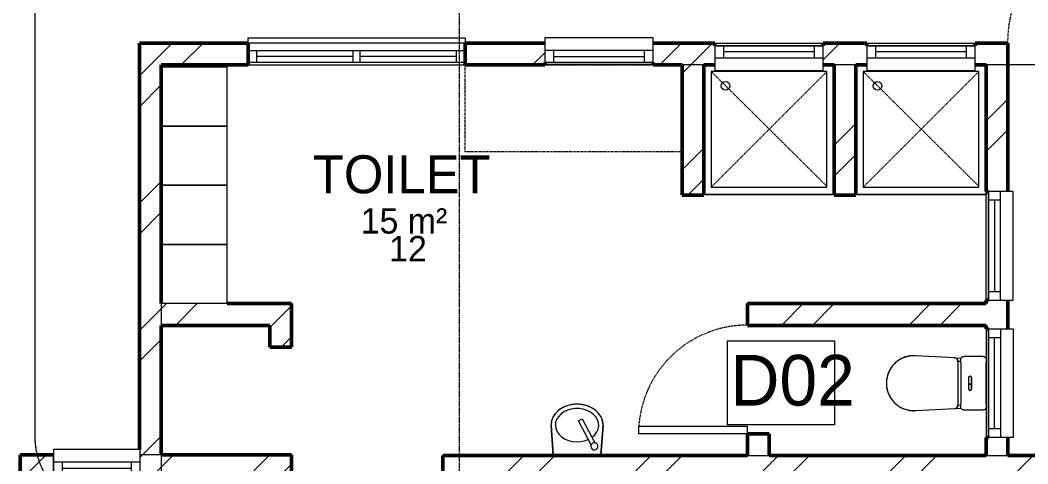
# Model space of a CAD drawing. Header units: inches. Extents: x 22 to 382261, y 22 to 371281.
# Drawn here: x 90385 to 97348, y 65184 to 68251 of the extents above; entities that cross this region are included whole.
import ezdxf

# ---------------------------------------------------------------- set-up
doc = ezdxf.new("R2010")
doc.units = ezdxf.units.IN
doc.header["$MEASUREMENT"] = 0
for name, pattern in [('_Tracejado médio', [4, 3, -1]), ('Dash', [6.35, 3.175, -3.175]), ('Grid Line 1_2_', [22.225, 12.7, -3.175, 3.175, -3.175]), ('Hidden', [7.14375, 4.7625, -2.38125])]:
    doc.linetypes.add(name, pattern=pattern)
for name, color, linetype, lineweight in [('A-ANNO-SYMB', 150, 'Continuous', 9), ('A-AREA-IDEN', 2, 'Continuous', 9), ('A-DOOR', 31, 'Continuous', 9), ('A-DOOR-HDLN', 31, 'Dash', 9), ('A-DOOR-IDEN', 31, 'Continuous', 9), ('A-FLOR', 192, 'Continuous', 9), ('A-GLAZ', 151, 'Continuous', 9), ('A-GLAZ-SILL', 1, 'Continuous', 9), ('A-WALL', 113, 'Continuous', 9), ('A-WALL-PATT', 111, 'Continuous', 9), ('I-FURN', 30, 'Continuous', 9), ('I-WALL', 2, 'Continuous', 9), ('P-SANR-FIXT', 6, 'Continuous', 9), ('Q-CASE', 31, 'Continuous', 9), ('S-GRID', 1, 'Continuous', 9)]:
    doc.layers.add(name, color=color, linetype=linetype, lineweight=lineweight)
doc.styles.add('Century Gothic_1', font='GOTHIC.TTF', dxfattribs={"height": 1})
doc.styles.add('Gill Sans MT', font='GIL_____.TTF', dxfattribs={"height": 262.5})
doc.styles.add('Tw Cen MT Condensed', font='TCCM____.TTF', dxfattribs={"height": 1.35})
pattern_1 = [(45, (101903.7, 56557.85), (-440.033, 440.033), []), (45, (101903.7, 57224.6), (-440.033, 440.033), [])]

# ---------------------------------------------------------------- blocks, each defined once
blk = doc.blocks.new('M_Single-Flush - d02  toilet 750 by 2100-458075-01-GROUND FLOOR FURNITURE PLAN')
at = {"layer": 'A-DOOR'}
for p, q in [((375, -75), (324, -75)), ((324, -75), (324, -825)), ((375, -75), (375, -825)), ((375, -825), (324, -825))]:
    blk.add_line(p, q, dxfattribs=at)
at = {"layer": 'A-DOOR-HDLN'}
blk.add_arc((375, -75), 751.7, 180, 266.10967, dxfattribs=at)
blk = doc.blocks.new('Dbl Plain - 1500 by 900-492825-01-GROUND FLOOR FURNITURE PLAN')
at = {"layer": 'A-GLAZ'}
for p, q in [((-1035, 49.5), (465, 49.5)), ((-1035, -33.5), (-1035, 49.5)), ((-975, 49.5), (-975, -33.5)), ((-975, 8), (-310, 8)), ((-310, 49.5), (-310, -33.5)), ((-260, 49.5), (-260, -33.5)), ((-260, 8), (405, 8)), ((405, 49.5), (405, -33.5)), ((465, 49.5), (465, -33.5)), ((465, -33.5), (-1035, -33.5))]:
    blk.add_line(p, q, dxfattribs=at)
at = {"layer": 'A-GLAZ-SILL'}
for p, q in [((-1035, -121), (-1035, -84.7)), ((465, -121), (-1035, -121)), ((465, -84.7), (465, -121))]:
    blk.add_line(p, q, dxfattribs=at)
blk = doc.blocks.new('Windows_Sgl_Plain - 750 by 600-492824-01-GROUND FLOOR FURNITURE PLAN')
at = {"layer": 'A-GLAZ'}
for p, q in [((-375, 121), (-375, -49.5)), ((375, 121), (-375, 121)), ((375, -49.5), (375, 121)), ((375, 33.5), (-375, 33.5)), ((-375, 33.5), (-375, 25.5)), ((-315, 33.5), (-315, -49.5)), ((315, -49.5), (315, 33.5)), ((375, 25.5), (375, 33.5)), ((-375, -49.5), (375, -49.5)), ((375, -49.5), (-375, -49.5)), ((-315, -8), (315, -8))]:
    blk.add_line(p, q, dxfattribs=at)
at = {"layer": 'A-GLAZ-SILL'}
for p, q in [((-375, 121), (-375, 84.7)), ((375, 121), (-375, 121)), ((375, 84.7), (375, 121))]:
    blk.add_line(p, q, dxfattribs=at)
blk = doc.blocks.new('Windows_Sgl_Plain - 750 by 600-492826-01-GROUND FLOOR FURNITURE PLAN')
at = {"layer": 'A-GLAZ'}
for p, q in [((-375, 49.5), (375, 49.5)), ((-375, -121), (-375, 49.5)), ((375, 49.5), (-375, 49.5)), ((-315, -33.5), (-315, 49.5)), ((-315, 8), (315, 8)), ((315, 49.5), (315, -33.5)), ((375, 49.5), (375, -121)), ((-375, -33.5), (-375, -25.5)), ((375, -33.5), (-375, -33.5)), ((375, -25.5), (375, -33.5)), ((375, -121), (-375, -121))]:
    blk.add_line(p, q, dxfattribs=at)
at = {"layer": 'A-GLAZ-SILL'}
for p, q in [((-375, -121), (-375, -84.7)), ((375, -121), (-375, -121)), ((375, -84.7), (375, -121))]:
    blk.add_line(p, q, dxfattribs=at)
blk = doc.blocks.new('Windows_Sgl_Plain - 600 by 600-438116-01-GROUND FLOOR FURNITURE PLAN')
at = {"layer": 'A-GLAZ'}
for p, q in [((-300, 161), (-300, -9.5)), ((300, 161), (-300, 161)), ((300, -9.5), (300, 161)), ((300, 73.5), (-300, 73.5)), ((-300, 73.5), (-300, 25.5)), ((-240, 73.5), (-240, -9.5)), ((240, -9.5), (240, 73.5)), ((300, 25.5), (300, 73.5)), ((-240, 32), (240, 32)), ((-300, -9.5), (300, -9.5)), ((300, -9.5), (-300, -9.5))]:
    blk.add_line(p, q, dxfattribs=at)
at = {"layer": 'A-GLAZ-SILL'}
for p, q in [((-300, 161), (-300, 124.7)), ((300, 161), (-300, 161)), ((300, 124.7), (300, 161))]:
    blk.add_line(p, q, dxfattribs=at)
blk = doc.blocks.new('Windows_Sgl_Plain - 750 by 900-492823-01-GROUND FLOOR FURNITURE PLAN')
at = {"layer": 'A-GLAZ'}
for p, q in [((-375, 121), (-375, -49.5)), ((375, 121), (-375, 121)), ((375, -49.5), (375, 121)), ((375, 33.5), (-375, 33.5)), ((-375, 33.5), (-375, 25.5)), ((-315, 33.5), (-315, -49.5)), ((315, -49.5), (315, 33.5)), ((375, 25.5), (375, 33.5)), ((-375, -49.5), (375, -49.5)), ((375, -49.5), (-375, -49.5)), ((-315, -8), (315, -8))]:
    blk.add_line(p, q, dxfattribs=at)
at = {"layer": 'A-GLAZ-SILL'}
for p, q in [((-375, 121), (-375, 84.7)), ((375, 121), (-375, 121)), ((375, 84.7), (375, 121))]:
    blk.add_line(p, q, dxfattribs=at)
blk = doc.blocks.new('Sink - Bathroom _5_ - Sink - Bathroom _5_-371350-01-GROUND FLOOR FURNITURE PLAN')
at = {"layer": 'P-SANR-FIXT'}
for p, q in [((9.3, 234.5), (35.8, 248.6)), ((96.9, 69.8), (9.3, 234.5)), ((35.8, 248.6), (123.5, 83.7)), ((-180, 205), (-165, 0)), ((-165, 0), (-180, 205)), ((165, 0), (180, 205)), ((180, 205), (165, 0)), ((-165, 0), (165, 0)), ((165, 0), (-165, 0))]:
    blk.add_line(p, q, dxfattribs=at)
for start, end in [(28, 208), (208, 28)]:
    blk.add_arc((119.5, 59), 25, start, end, dxfattribs=at)
for major_axis, ratio, start_param, end_param in [((-180, 0), 0.805556, 3.141593, 6.283185), ((150, 0), 0.766667, 5.476019, 11.537553)]:
    blk.add_ellipse((0, 205), major_axis=major_axis, ratio=ratio, start_param=start_param, end_param=end_param, dxfattribs=at)
blk.add_open_spline([(180, 205), (180, 210.5), (179.2, 221.4), (175.9, 237.3), (171.2, 250.4), (166.4, 260.6), (162.3, 267.9), (157.6, 275.1), (152.5, 282.2), (146.8, 289), (140.8, 295.5), (134.3, 301.6), (127.3, 307.6), (120, 313.2), (112.3, 318.4), (104.3, 323.3), (95.8, 327.8), (87.1, 332), (78.1, 335.7), (69, 339), (59.5, 341.9), (49.8, 344.4), (40.1, 346.4), (30.2, 348), (20.2, 349.2), (10.1, 349.8), (0, 350.1), (-10.1, 349.8), (-20.2, 349.2), (-30.2, 348), (-41.7, 346.2), (-54.7, 343.3), (-69, 339.1), (-82.7, 334), (-95.9, 327.9), (-108.4, 321), (-120, 313.3), (-131, 304.7), (-140.9, 295.5), (-149.8, 285.7), (-157.8, 275.2), (-164.5, 264.3), (-170.1, 252.9), (-174.5, 241.2), (-178.7, 225.5), (-180, 213.3), (-180, 205)], degree=3, knots=[0, 0, 0, 0, 0.035714, 0.071429, 0.107143, 0.125, 0.142857, 0.160714, 0.178571, 0.196429, 0.214286, 0.232143, 0.25, 0.267857, 0.285714, 0.303571, 0.321429, 0.339286, 0.357143, 0.375, 0.392857, 0.410714, 0.428571, 0.446429, 0.464286, 0.482143, 0.5, 0.517857, 0.535714, 0.553571, 0.571429, 0.598214, 0.625, 0.651786, 0.678571, 0.705357, 0.732143, 0.758929, 0.785714, 0.8125, 0.839286, 0.866071, 0.892857, 0.919643, 0.946429, 1, 1, 1, 1], dxfattribs=at)
blk = doc.blocks.new('Shower Tray _1_ - 900 x 1200mm Wide 2-375281-01-GROUND FLOOR FURNITURE PLAN')
at = {"layer": 'P-SANR-FIXT'}
for p, q in [((-450, 450), (450, 450)), ((-450, 375), (-450, 450)), ((450, 450), (-450, 450)), ((-450, 450), (-450, 375)), ((450, 450), (450, -450)), ((450, -450), (450, 450)), ((-400, 400), (-400, -400)), ((400, 400), (-400, 400)), ((400, -400), (400, 400)), ((-450, -450), (-450, -375)), ((-450, -375), (-450, -450)), ((-400, -400), (400, -400)), ((450, -450), (-450, -450)), ((-450, -450), (450, -450))]:
    blk.add_line(p, q, dxfattribs=at)
at = {"layer": 'P-SANR-FIXT', "linetype": 'Hidden'}
for p, q in [((-400, 400), (400, -400)), ((-400, -400), (389.3, 394.7))]:
    blk.add_line(p, q, dxfattribs=at)
at = {"layer": 'P-SANR-FIXT'}
blk.add_circle((-300, -300), 30, dxfattribs=at)
blk = doc.blocks.new('Shower Tray _1_ - 900 x 1200mm Wide 2-V1-01-GROUND FLOOR FURNITURE PLAN')
at = {"layer": 'P-SANR-FIXT'}
for p, q in [((-450, 450), (430, 450)), ((-450, 375), (-450, 450)), ((430, 450), (-450, 450)), ((-450, 450), (-450, 375)), ((430, 450), (450, 450)), ((450, 450), (430, 450)), ((450, 450), (450, -450)), ((450, -450), (450, 450)), ((-400, 400), (-400, -400)), ((400, 400), (-400, 400)), ((400, -400), (400, 400)), ((-450, -450), (-450, -375)), ((-450, -375), (-450, -450)), ((-400, -400), (400, -400)), ((450, -450), (-450, -450)), ((-450, -450), (450, -450))]:
    blk.add_line(p, q, dxfattribs=at)
at = {"layer": 'P-SANR-FIXT', "linetype": 'Hidden'}
for p, q in [((-400, 400), (400, -400)), ((-400, -400), (389.3, 394.7))]:
    blk.add_line(p, q, dxfattribs=at)
at = {"layer": 'P-SANR-FIXT'}
blk.add_circle((-300, -300), 30, dxfattribs=at)
blk = doc.blocks.new('Water_Closet_Toilet_19179_0001 - 540 x 360mm-V2-01-GROUND FLOOR FURNITURE PLAN')
at = {"layer": 'P-SANR-FIXT'}
for p, q in [((0, 154.9), (-145, 154.9)), ((145, 154.9), (0, 154.9)), ((-185, 134.9), (-185, 0.1)), ((185, 0.1), (185, 134.9)), ((-39.7, 53.6), (39.7, 53.6)), ((6.9, 53.6), (-39.7, 53.6)), ((-39.7, 33.6), (39.7, 33.6)), ((-39.7, 33.6), (6.9, 33.6)), ((6.9, 33.6), (6.9, 53.6)), ((39.7, 53.6), (6.9, 53.6)), ((6.9, 53.6), (6.9, 33.6)), ((6.9, 33.6), (6.9, 53.6)), ((6.9, 33.6), (39.7, 33.6)), ((-174.3, -62), (-189.7, -333.9)), ((-171.5, -18.7), (-173.9, -62)), ((-153.2, -44.6), (-151.8, -19.9)), ((149.3, -38.4), (-149.3, -38.4)), ((-145, -19.9), (145, -19.9)), ((151.8, -19.9), (153.2, -44.6)), ((173.9, -62), (171.5, -18.7)), ((189.7, -333.9), (174.3, -62))]:
    blk.add_line(p, q, dxfattribs=at)
at = {"layer": 'P-SANR-FIXT', "flags": 128}
for points in [[(-165, 154.9), (-158.7, 154.9), (-151.9, 154.9), (-145, 154.9)], [(145, 154.9), (151.9, 154.9), (158.7, 154.9), (165, 154.9)], [(-149.3, -38.4), (-150.3, -38.4), (-151.3, -38.5), (-152.3, -38.6), (-153.3, -38.7), (-154.3, -38.9), (-155.2, -39.1), (-156.2, -39.4), (-157.2, -39.7), (-158.1, -40), (-159, -40.4), (-159.9, -40.8), (-160.8, -41.2), (-161.7, -41.7), (-162.6, -42.2), (-163.4, -42.8), (-164.2, -43.4), (-165, -44), (-165.8, -44.6), (-166.5, -45.3), (-167.2, -46), (-167.9, -46.7), (-168.6, -47.5), (-169.2, -48.3), (-169.8, -49.1), (-170.3, -49.9), (-170.9, -50.8), (-171.3, -51.6), (-171.8, -52.5), (-172.2, -53.4), (-172.6, -54.4), (-172.9, -55.3), (-173.2, -56.3), (-173.5, -57.2), (-173.7, -58.2), (-173.9, -59.2), (-174.1, -60.2), (-174.2, -61.2), (-174.3, -62)], [(-149.3, -38.4), (-150.3, -38.4), (-151.3, -38.5), (-152.3, -38.6), (-153.3, -38.7), (-154.3, -38.9), (-155.2, -39.1), (-156.2, -39.4), (-157.2, -39.7), (-158.1, -40), (-159, -40.4), (-159.9, -40.8), (-160.8, -41.2), (-161.7, -41.7), (-162.6, -42.2), (-163.4, -42.8), (-164.2, -43.4), (-165, -44), (-165.8, -44.6), (-166.5, -45.3), (-167.2, -46), (-167.9, -46.7), (-168.6, -47.5), (-169.2, -48.3), (-169.8, -49.1), (-170.3, -49.9), (-170.9, -50.8), (-171.3, -51.6), (-171.8, -52.5), (-172.2, -53.4), (-172.6, -54.4), (-172.9, -55.3), (-173.2, -56.3), (-173.5, -57.2), (-173.7, -58.2), (-173.9, -59.2), (-174.1, -60.2), (-174.2, -61.2), (-174.3, -62)], [(-145, -19.9), (-151.9, -19.9), (-158.7, -19.9), (-165, -19.9)], [(165, -19.9), (158.7, -19.9), (151.9, -19.9), (145, -19.9)], [(174.3, -62), (174.2, -61), (174.1, -60), (173.9, -59), (173.7, -58), (173.5, -57.1), (173.2, -56.1), (172.9, -55.2), (172.5, -54.2), (172.2, -53.3), (171.7, -52.4), (171.3, -51.5), (170.8, -50.6), (170.3, -49.8), (169.7, -49), (169.1, -48.2), (168.5, -47.4), (167.8, -46.6), (167.1, -45.9), (166.4, -45.2), (165.7, -44.5), (164.9, -43.9), (164.1, -43.3), (163.3, -42.7), (162.4, -42.2), (161.6, -41.7), (160.7, -41.2), (159.8, -40.7), (158.9, -40.3), (158, -40), (157, -39.6), (156.1, -39.4), (155.1, -39.1), (154.1, -38.9), (153.1, -38.7), (152.1, -38.6), (151.1, -38.5), (150.1, -38.4), (149.3, -38.4)], [(174.3, -62), (174.2, -61), (174.1, -60), (173.9, -59), (173.7, -58), (173.5, -57.1), (173.2, -56.1), (172.9, -55.2), (172.5, -54.2), (172.2, -53.3), (171.7, -52.4), (171.3, -51.5), (170.8, -50.6), (170.3, -49.8), (169.7, -49), (169.1, -48.2), (168.5, -47.4), (167.8, -46.6), (167.1, -45.9), (166.4, -45.2), (165.7, -44.5), (164.9, -43.9), (164.1, -43.3), (163.3, -42.7), (162.4, -42.2), (161.6, -41.7), (160.7, -41.2), (159.8, -40.7), (158.9, -40.3), (158, -40), (157, -39.6), (156.1, -39.4), (155.1, -39.1), (154.1, -38.9), (153.1, -38.7), (152.1, -38.6), (151.1, -38.5), (150.1, -38.4), (149.3, -38.4)], [(-189.7, -333.9), (-190, -341.5), (-189.9, -349.1), (-189.6, -356.7), (-189, -364.3), (-188.1, -371.8), (-186.8, -379.3), (-185.3, -386.7), (-183.5, -394.1), (-181.3, -401.4), (-178.9, -408.6), (-176.2, -415.7), (-173.2, -422.7), (-170, -429.6), (-166.4, -436.3), (-162.6, -442.9), (-158.6, -449.3), (-154.3, -455.6), (-149.7, -461.7), (-144.9, -467.5), (-139.9, -473.2), (-134.6, -478.7), (-129.2, -484), (-123.5, -489.1), (-117.6, -493.9), (-111.6, -498.5), (-105.3, -502.8), (-98.9, -506.9), (-92.3, -510.7), (-85.6, -514.3), (-78.8, -517.6), (-71.8, -520.6), (-64.7, -523.3), (-57.5, -525.8), (-50.2, -527.9), (-42.9, -529.8), (-35.4, -531.3), (-27.9, -532.6), (-20.4, -533.6), (-12.8, -534.2), (-5.2, -534.6), (2.4, -534.7), (10, -534.4), (17.5, -533.9), (25.1, -533), (32.6, -531.9), (40.1, -530.4), (47.5, -528.6), (54.8, -526.6), (62, -524.3), (69.1, -521.6), (76.2, -518.7), (83.1, -515.5), (89.8, -512.1), (96.5, -508.4), (102.9, -504.4), (109.2, -500.1), (115.4, -495.6), (121.3, -490.9), (127.1, -485.9), (132.6, -480.7), (137.9, -475.3), (143.1, -469.7), (147.9, -463.9), (152.6, -457.9), (157, -451.7), (161.1, -445.3), (165, -438.8), (168.7, -432.1), (172, -425.3), (175.1, -418.4), (177.9, -411.3), (180.5, -404.1), (182.7, -396.9), (184.6, -389.5), (186.3, -382.1), (187.6, -374.6), (188.7, -367.1), (189.4, -359.5), (189.9, -351.9), (190, -344.3), (189.8, -336.8), (189.7, -333.9)], [(-189.7, -333.9), (-190, -341.5), (-189.9, -349.1), (-189.6, -356.7), (-189, -364.3), (-188.1, -371.8), (-186.8, -379.3), (-185.3, -386.7), (-183.5, -394.1), (-181.3, -401.4), (-178.9, -408.6), (-176.2, -415.7), (-173.2, -422.7), (-170, -429.6), (-166.4, -436.3), (-162.6, -442.9), (-158.6, -449.3), (-154.3, -455.6), (-149.7, -461.7), (-144.9, -467.5), (-139.9, -473.2), (-134.6, -478.7), (-129.2, -484), (-123.5, -489.1), (-117.6, -493.9), (-111.6, -498.5), (-105.3, -502.8), (-98.9, -506.9), (-92.3, -510.7), (-85.6, -514.3), (-78.8, -517.6), (-71.8, -520.6), (-64.7, -523.3), (-57.5, -525.8), (-50.2, -527.9), (-42.9, -529.8), (-35.4, -531.3), (-27.9, -532.6), (-20.4, -533.6), (-12.8, -534.2), (-5.2, -534.6), (2.4, -534.7), (10, -534.4), (17.5, -533.9), (25.1, -533), (32.6, -531.9), (40.1, -530.4), (47.5, -528.6), (54.8, -526.6), (62, -524.3), (69.1, -521.6), (76.2, -518.7), (83.1, -515.5), (89.8, -512.1), (96.5, -508.4), (102.9, -504.4), (109.2, -500.1), (115.4, -495.6), (121.3, -490.9), (127.1, -485.9), (132.6, -480.7), (137.9, -475.3), (143.1, -469.7), (147.9, -463.9), (152.6, -457.9), (157, -451.7), (161.1, -445.3), (165, -438.8), (168.7, -432.1), (172, -425.3), (175.1, -418.4), (177.9, -411.3), (180.5, -404.1), (182.7, -396.9), (184.6, -389.5), (186.3, -382.1), (187.6, -374.6), (188.7, -367.1), (189.4, -359.5), (189.9, -351.9), (190, -344.3), (189.8, -336.8), (189.7, -333.9)], [(-189.4, -333.9), (-189.7, -341.5), (-189.6, -349.1), (-189.3, -356.7), (-188.7, -364.2), (-187.7, -371.8), (-186.5, -379.2)], [(186.5, -378.9), (187.3, -374.6), (188.4, -367.1), (189.1, -359.5), (189.6, -351.9), (189.7, -344.3), (189.5, -336.8), (189.4, -333.9)], [(-185.4, -384.5), (-185, -386.7), (-183.2, -394), (-181, -401.3), (-178.6, -408.5), (-175.9, -415.6), (-173, -422.6)], [(172, -424.6), (174.8, -418.2), (177.6, -411.2), (180.2, -404), (182.4, -396.8), (184.3, -389.4), (185.4, -384.5)], [(-169.5, -429.8), (-166.2, -436.2), (-162.4, -442.7), (-158.3, -449.1), (-154, -455.4), (-149.5, -461.5)], [(-147.6, -463.8), (-144.7, -467.3), (-139.7, -473), (-134.4, -478.5), (-129, -483.8), (-123.3, -488.8), (-117.4, -493.6), (-115.2, -495.3)], [(115.2, -495.4), (121.1, -490.7), (126.9, -485.7), (132.4, -480.5), (137.7, -475.1)], [(148.4, -462.8), (152.3, -457.7), (156.7, -451.5), (160.9, -445.2), (164.8, -438.6), (168.4, -432)], [(-107.7, -500.8), (-105.1, -502.6), (-98.7, -506.6), (-92.2, -510.5), (-85.5, -514), (-78.6, -517.3), (-74.6, -519)], [(-67.6, -521.9), (-64.6, -523), (-57.4, -525.5), (-50.1, -527.6), (-42.8, -529.5), (-35.4, -531), (-28.4, -532.2)], [(-19.9, -533.3), (-12.8, -533.9), (-5.2, -534.3), (2.4, -534.3), (10, -534.1), (17.5, -533.6), (22.7, -533)], [(28.7, -532.1), (32.6, -531.5), (40, -530.1), (47.4, -528.3), (54.7, -526.3), (61.9, -524), (65.9, -522.5)], [(76, -518.5), (82.9, -515.3), (89.7, -511.8), (96.3, -508.1), (102.8, -504.1), (107.9, -500.7)]]:
    blk.add_lwpolyline(points, dxfattribs=at)
at = {"layer": 'P-SANR-FIXT'}
for centre, radius, start, end in [((-39.4, 43.6), 10, 91.77042, 268.22958), ((-39.4, 43.6), 10, 106.47535, 253.52465), ((39.4, 43.6), 10, 271.77042, 88.22958), ((39.4, 43.6), 10, 58.81972, 88.22958), ((39.4, 43.6), 10, 286.47535, 44.11479), ((-149.3, -63.4), 25, 90, 176.75011), ((149.3, -63.4), 25, 3.24989, 90), ((0, -344.7), 190, 176.75011, 181.08684), ((0, -344.7), 190, 358.91316, 3.24989), ((0, -344.7), 190, 184.4654, 191.09624), ((0, -344.7), 190, 201.31778, 205.44238), ((0, -344.7), 190, 334.55762, 338.68222), ((0, -344.7), 190, 348.90376, 355.5346), ((0, -344.7), 190, 209.20236, 210.34489), ((0, -344.7), 190, 216.57932, 221.61676), ((0, -344.7), 190, 313.64302, 323.42068), ((0, -344.7), 190, 329.65511, 330.79764), ((0, -344.7), 190, 248.48079, 255.50106), ((0, -344.7), 190, 268.36081, 277.17307)]:
    blk.add_arc(centre, radius, start, end, dxfattribs=at)
for points, knots in [([(-185, 134.9), (-185, 136.3), (-184.7, 139.1), (-183.4, 143.1), (-181.2, 146.9), (-178.2, 150.2), (-174.4, 152.8), (-170.2, 154.4), (-167.3, 154.8), (-166, 154.9)], [0, 0, 0, 0, 0.1428571, 0.2857143, 0.4285714, 0.5714286, 0.7142857, 0.8571429, 0.9719276, 0.9719276, 0.9719276, 0.9719276]), ([(166.1, 154.9), (168.6, 154.7), (172.4, 153.8), (176.8, 151.2), (179.7, 148.6), (182.1, 145.5), (184.3, 141), (185, 137.3), (185, 134.9)], [0.031614, 0.031614, 0.031614, 0.031614, 0.25, 0.375, 0.5, 0.625, 0.75, 1, 1, 1, 1]), ([(-165, -19.9), (-167.9, -19.9), (-172.1, -18.9), (-176.8, -16.2), (-179.7, -13.6), (-182.1, -10.5), (-184.3, -6), (-185, -2.3), (-185, 0.1)], [0, 0, 0, 0, 0.25, 0.375, 0.5, 0.625, 0.75, 1, 1, 1, 1])]:
    blk.add_open_spline(points, degree=3, knots=knots, dxfattribs=at)
blk.add_open_spline([(185, 0.1), (185, -1.3), (184.7, -4.1), (183.4, -8.1), (181.2, -11.9), (178.2, -15.2), (174.4, -17.8), (169.9, -19.5), (166.7, -19.9), (165, -19.9)], degree=3, dxfattribs=at)
blk = doc.blocks.new('Vanity Cabinet-Double Door _ 4 Drawer _M_ - 1200mm-415482-01-GROUND FLOOR FURNITURE PLAN')
at = {"layer": 'Q-CASE', "linetype": 'Dash'}
for p, q in [((-659.2, 0), (-109.2, 0)), ((-659.2, -600), (-659.2, 0)), ((-109.2, 0), (640.8, 0)), ((640.8, 0), (840.8, 0)), ((840.8, 0), (840.8, -600)), ((840.8, -600), (-659.2, -600))]:
    blk.add_line(p, q, dxfattribs=at)
blk = doc.blocks.new('Locker x2 Row - Locker x2 Row-418023-01-GROUND FLOOR FURNITURE PLAN')
at = {"layer": 'I-FURN'}
for p, q in [((95.5, -450), (95.5, 0)), ((95.5, 0), (504.5, 0)), ((504.5, 0), (504.5, -450)), ((-313.5, -450), (-313.5, 0)), ((-313.5, 0), (95.5, 0)), ((95.5, 0), (95.5, -450)), ((504.5, -450), (504.5, 0)), ((504.5, 0), (913.5, 0)), ((913.5, -450), (913.5, 0)), ((913.5, 0), (1322.5, 0)), ((913.5, 0), (913.5, -450)), ((1322.5, 0), (1322.5, -450)), ((-313.5, -450), (95.5, -450)), ((95.5, -450), (504.5, -450)), ((504.5, -450), (913.5, -450)), ((913.5, -450), (1322.5, -450))]:
    blk.add_line(p, q, dxfattribs=at)
blk = doc.blocks.new('M_Single-Flush - 900 by 2100-683578-01-GROUND FLOOR FURNITURE PLAN')
at = {"layer": 'A-DOOR'}
for p, q in [((450, 975.2), (399, 975.2)), ((399, 75), (399, 975.2)), ((450, 75), (450, 975.2)), ((450, 75), (399, 75))]:
    blk.add_line(p, q, dxfattribs=at)
at = {"layer": 'A-DOOR-HDLN'}
blk.add_arc((450, 75), 901.7, 93.2424, 180, dxfattribs=at)
blk = doc.blocks.new('M_Door Tag1 - M_Door Tag 2-910938-01-GROUND FLOOR FURNITURE PLAN')
at = {"layer": 'A-DOOR-IDEN'}
for p, q in [((-1.206, 1.536), (3.019, 1.536)), ((-1.206, -1.791), (-1.206, 1.536)), ((3.019, 1.536), (3.019, -1.791)), ((3.019, -1.791), (-1.206, -1.791))]:
    blk.add_line(p, q, dxfattribs=at)

msp = doc.modelspace()

# ---------------------------------------------------------------- hatches: boundary and pattern name
at = {"layer": 'A-WALL-PATT'}
h = msp.add_hatch(dxfattribs=at)
h.set_pattern_fill('FP_1', color=256, style=0, pattern_type=2)
h.set_pattern_definition(pattern_1)
h.paths.add_polyline_path([(91214.9, 65246), (91359.9, 65246), (91359.9, 68091), (91209.9, 68091), (91209.9, 65283.5), (91214.9, 65283.5), (91214.9, 65275.9)])
h = msp.add_hatch(dxfattribs=at)
h.set_pattern_fill('FP_1', color=256, style=0, pattern_type=2)
h.set_pattern_definition(pattern_1)
h.paths.add_polyline_path([(96009.9, 67941), (96234.9, 67941), (96234.9, 68091), (95934.9, 68091), (95934.9, 67941)])
h.paths.add_polyline_path([(97059.9, 67941), (97209.9, 67941), (97209.9, 68091), (96984.9, 68091), (96984.9, 67941)])
h.paths.add_polyline_path([(91959.9, 67941), (91959.9, 68091), (91359.9, 68091), (91359.9, 67941)])
h.paths.add_polyline_path([(93459.9, 67941), (94009.9, 67941), (94009.9, 68091), (93459.9, 68091), (93459.9, 67958)])
h.paths.add_polyline_path([(94959.9, 67941), (95184.9, 67941), (95184.9, 68091), (94759.9, 68091), (94759.9, 67941)])
h = msp.add_hatch(dxfattribs=at)
h.set_pattern_fill('FP_1', color=256, style=0, pattern_type=2)
h.set_pattern_definition(pattern_1)
h.paths.add_polyline_path([(95109.9, 67041), (95109.9, 67941), (94959.9, 67941), (94959.9, 67041)])
h = msp.add_hatch(dxfattribs=at)
h.set_pattern_fill('FP_1', color=256, style=0, pattern_type=2)
h.set_pattern_definition(pattern_1)
h.paths.add_polyline_path([(96159.9, 67041), (96159.9, 67941), (96009.9, 67941), (96009.9, 67041)])
h = msp.add_hatch(dxfattribs=at)
h.set_pattern_fill('FP_1', color=256, style=0, pattern_type=2)
h.set_pattern_definition(pattern_1)
h.paths.add_polyline_path([(97059.9, 65241), (97209.9, 65241), (97209.9, 65366), (97059.9, 65366), (97059.9, 65309)])
h.paths.add_polyline_path([(97204.1, 66116), (97209.9, 66116), (97209.9, 66316), (97059.9, 66316), (97059.9, 66116), (97076.9, 66116)])
h.paths.add_polyline_path([(97209.9, 67066), (97209.9, 67941), (97059.9, 67941), (97059.9, 67066), (97076.9, 67066)])
h = msp.add_hatch(dxfattribs=at)
h.set_pattern_fill('FP_1', color=256, style=0, pattern_type=2)
h.set_pattern_definition(pattern_1)
h.paths.add_polyline_path([(91364.9, 66141), (92109.9, 66141), (92109.9, 66291), (91359.9, 66291), (91359.9, 66141)])
h = msp.add_hatch(dxfattribs=at)
h.set_pattern_fill('FP_1', color=256, style=0, pattern_type=2)
h.set_pattern_definition(pattern_1)
h.paths.add_polyline_path([(92259.9, 65991), (92259.9, 66291), (92109.9, 66291), (92109.9, 65991)])
h = msp.add_hatch(dxfattribs=at)
h.set_pattern_fill('FP_1', color=256, style=0, pattern_type=2)
h.set_pattern_definition(pattern_1)
h.paths.add_polyline_path([(95409.9, 66141), (97059.9, 66141), (97059.9, 66291), (95409.9, 66291)])
h = msp.add_hatch(dxfattribs=at)
h.set_pattern_fill('FP_1', color=256, style=0, pattern_type=2)
h.set_pattern_definition(pattern_1)
h.paths.add_polyline_path([(90384.9, 65016), (90614.9, 65016), (90614.9, 65246), (90384.9, 65246), (90384.9, 65113)])
h.paths.add_polyline_path([(92259.9, 65016), (92259.9, 65246), (91214.9, 65246), (91214.9, 65016), (92123.6, 65016)])
h = msp.add_hatch(dxfattribs=at)
h.set_pattern_fill('FP_1', color=256, style=0, pattern_type=2)
h.set_pattern_definition(pattern_1)
h.paths.add_polyline_path([(103244.9, 65011), (103244.9, 65241), (101083.1, 65241), (101083.1, 65226), (99254.3, 65226), (99254.3, 65241), (93304.9, 65241), (93304.9, 65011), (103208.3, 65011)])

# ---------------------------------------------------------------- linework, layer by layer
at = {"layer": 'A-ANNO-SYMB', "linetype": '_Tracejado médio'}
msp.add_line((90486.4, 69687.5), (90486.4, 65374.1), dxfattribs=at)
msp.add_arc((91011.4, 65374.1), 525, 180, 270, dxfattribs=at)
at = {"layer": 'A-FLOR'}
for p, q in [((95109.9, 67941), (94009.9, 67941)), ((96159.9, 67941), (96009.9, 67941)), ((98339.9, 67941), (97059.9, 67941)), ((91359.9, 66291), (91359.9, 65016.2))]:
    msp.add_line(p, q, dxfattribs=at)
at = {"layer": 'A-WALL', "lineweight": 50}
for p, q in [((91209.9, 68091), (91209.9, 65283.5)), ((91959.9, 68091), (91209.9, 68091)), ((91959.9, 67941), (91959.9, 68091)), ((94009.9, 68091), (93459.9, 68091)), ((93459.9, 68091), (93459.9, 67941)), ((95184.9, 68091), (94759.9, 68091)), ((95184.9, 68074), (95184.9, 68091)), ((96234.9, 68091), (95934.9, 68091)), ((95934.9, 68091), (95934.9, 68074)), ((96234.9, 68074), (96234.9, 68091)), ((97209.9, 68091), (96984.9, 68091)), ((96984.9, 68091), (96984.9, 68074)), ((97209.9, 67066), (97209.9, 68091)), ((91359.9, 66291), (91359.9, 67941)), ((91359.9, 67941), (91959.9, 67941)), ((93459.9, 67941), (94009.9, 67941)), ((94009.9, 67941), (94009.9, 67958)), ((94759.9, 67958), (94759.9, 67941)), ((94759.9, 67941), (94959.9, 67941)), ((94959.9, 67941), (94959.9, 67041)), ((95109.9, 67941), (95184.9, 67941)), ((95109.9, 67041), (95109.9, 67941)), ((95934.9, 67941), (96009.9, 67941)), ((96009.9, 67941), (96009.9, 67041)), ((96159.9, 67941), (96234.9, 67941)), ((96159.9, 67041), (96159.9, 67941)), ((96984.9, 67941), (97059.9, 67941)), ((97059.9, 67941), (97059.9, 67066)), ((97059.9, 67066), (97076.9, 67066)), ((94959.9, 67041), (95109.9, 67041)), ((96009.9, 67041), (96159.9, 67041)), ((91364.9, 66291), (91359.9, 66291)), ((92259.9, 66291), (91814.9, 66291)), ((92259.9, 65991), (92259.9, 66291)), ((97059.9, 66291), (95409.9, 66291)), ((95409.9, 66291), (95409.9, 66141)), ((97059.9, 66316), (97059.9, 66291)), ((97076.9, 66316), (97059.9, 66316)), ((97209.9, 66116), (97209.9, 66316)), ((91359.9, 65246), (91359.9, 66141)), ((91359.9, 66141), (92109.9, 66141)), ((92109.9, 66141), (92109.9, 65991)), ((95409.9, 66141), (97059.9, 66141)), ((97059.9, 66141), (97059.9, 66116)), ((97059.9, 66116), (97076.9, 66116)), ((92109.9, 65991), (92259.9, 65991)), ((95409.9, 65391), (95409.9, 65241)), ((95559.9, 65391), (95409.9, 65391)), ((95559.9, 65241), (95559.9, 65391)), ((97059.9, 65366), (97059.9, 65241)), ((97076.9, 65366), (97059.9, 65366)), ((97209.9, 65241), (97209.9, 65366))]:
    msp.add_line(p, q, dxfattribs=at)
at = {"layer": 'A-WALL'}
for p, q in [((93459.9, 68091), (91959.9, 68091)), ((95184.9, 68091), (95934.9, 68091)), ((96234.9, 68091), (96984.9, 68091)), ((91959.9, 67941), (93459.9, 67941)), ((97059.9, 66316), (97059.9, 67066)), ((97059.9, 66116), (97059.9, 65366)), ((91359.9, 65246), (91214.9, 65246)), ((95409.9, 65241), (95559.9, 65241)), ((97059.9, 65241), (97209.9, 65241))]:
    msp.add_line(p, q, dxfattribs=at)
at = {"layer": 'I-WALL', "lineweight": 50}
for p, q in [((90614.9, 65246), (90384.9, 65246)), ((90384.9, 65246), (90384.9, 62991)), ((92259.9, 65246), (91359.9, 65246)), ((92259.9, 65016), (92259.9, 65246)), ((93304.9, 65241), (93304.9, 63221)), ((95409.9, 65241), (93304.9, 65241)), ((97059.9, 65241), (95559.9, 65241)), ((98109.9, 65241), (97209.9, 65241))]:
    msp.add_line(p, q, dxfattribs=at)
at = {"layer": 'I-WALL'}
msp.add_line((90614.9, 65113), (90614.9, 65246), dxfattribs=at)
at = {"layer": 'S-GRID', "linetype": 'Grid Line 1_2_'}
msp.add_line((93419.9, 47154.5), (93419.9, 71568.6), dxfattribs=at)

# ---------------------------------------------------------------- block references
at = {"layer": 'A-DOOR-HDLN'}
msp.add_blockref('M_Single-Flush - 900 by 2100-683578-01-GROUND FLOOR FURNITURE PLAN', (97659.9, 68016), dxfattribs=at)
at = {"layer": 'A-DOOR-HDLN', "rotation": 270}
msp.add_blockref('M_Single-Flush - d02  toilet 750 by 2100-458075-01-GROUND FLOOR FURNITURE PLAN', (95484.9, 65766), dxfattribs=at)
at = {"layer": 'A-DOOR-IDEN', "xscale": 174.9999999999999, "yscale": 174.9999999999999, "zscale": 174.9999999999999}
msp.add_blockref('M_Door Tag1 - M_Door Tag 2-910938-01-GROUND FLOOR FURNITURE PLAN', (95484.9, 65766), dxfattribs=at)
at = {"layer": 'A-GLAZ'}
for name, p in [('Windows_Sgl_Plain - 750 by 900-492823-01-GROUND FLOOR FURNITURE PLAN', (94384.9, 68007.6)), ('Windows_Sgl_Plain - 600 by 600-438116-01-GROUND FLOOR FURNITURE PLAN', (90914.9, 65122.6))]:
    msp.add_blockref(name, p, dxfattribs=at)
for name, p, rotation in [('Windows_Sgl_Plain - 750 by 600-492824-01-GROUND FLOOR FURNITURE PLAN', (95559.9, 68024.5), 180), ('Windows_Sgl_Plain - 750 by 600-492824-01-GROUND FLOOR FURNITURE PLAN', (96609.9, 68024.5), 180), ('Windows_Sgl_Plain - 750 by 600-492824-01-GROUND FLOOR FURNITURE PLAN', (97126.5, 66691), 270), ('Windows_Sgl_Plain - 750 by 600-492826-01-GROUND FLOOR FURNITURE PLAN', (97126.5, 65741), 90)]:
    msp.add_blockref(name, p, dxfattribs=dict(at, rotation=rotation))
at = {"layer": 'A-GLAZ-SILL', "rotation": 180}
msp.add_blockref('Dbl Plain - 1500 by 900-492825-01-GROUND FLOOR FURNITURE PLAN', (92424.9, 68007.6), dxfattribs=at)
at = {"layer": 'I-FURN', "rotation": 89.99999999999984}
msp.add_blockref('Locker x2 Row - Locker x2 Row-418023-01-GROUND FLOOR FURNITURE PLAN', (91364.9, 66604.5), dxfattribs=at)
at = {"layer": 'P-SANR-FIXT'}
for name, p, rotation in [('Shower Tray _1_ - 900 x 1200mm Wide 2-375281-01-GROUND FLOOR FURNITURE PLAN', (95559.9, 67496), 269.9999999999998), ('Shower Tray _1_ - 900 x 1200mm Wide 2-V1-01-GROUND FLOOR FURNITURE PLAN', (96609.9, 67496), 269.9999999999998), ('Water_Closet_Toilet_19179_0001 - 540 x 360mm-V2-01-GROUND FLOOR FURNITURE PLAN', (96905.1, 65741), 270)]:
    msp.add_blockref(name, p, dxfattribs=dict(at, rotation=rotation))
msp.add_blockref('Sink - Bathroom _5_ - Sink - Bathroom _5_-371350-01-GROUND FLOOR FURNITURE PLAN', (94233.2, 65246), dxfattribs=at)
at = {"layer": 'Q-CASE', "linetype": 'Dash'}
msp.add_blockref('Vanity Cabinet-Double Door _ 4 Drawer _M_ - 1200mm-415482-01-GROUND FLOOR FURNITURE PLAN', (94119.1, 67941), dxfattribs=at)

# ---------------------------------------------------------------- texts
at = {"layer": 'A-AREA-IDEN', "attachment_point": 1}
for s, insert, char_height, width, style in [('TOILET', (92407.4, 67316.4), 262.5, 1613.396, 'Gill Sans MT'), ('15 m²', (92738.2, 66950.3), 175, 813.713, 'Century Gothic_1'), ('12', (92935, 66758.9), 175, 336.709, 'Century Gothic_1')]:
    msp.add_mtext(s, dxfattribs=dict(at, insert=insert, char_height=char_height, width=width, style=style))
at = {"layer": 'A-DOOR-IDEN', "insert": (95293.6, 65936.6), "char_height": 350, "width": 785.654, "attachment_point": 1, "style": 'Tw Cen MT Condensed'}
msp.add_mtext('D02', dxfattribs=at)

doc.saveas('drawing.dxf')
